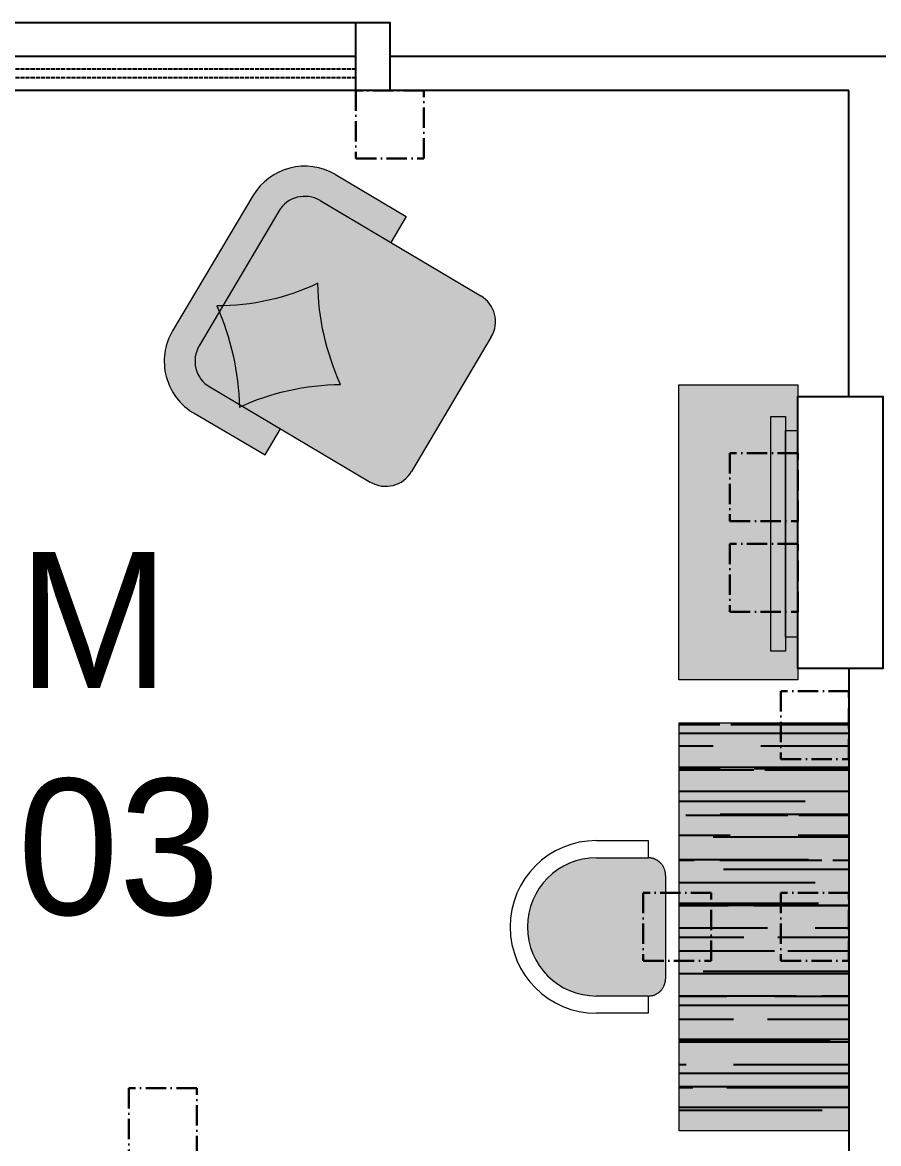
# Model space of a CAD drawing. Header units: millimetres. Extents: x -16811 to 32579, y 147992 to 176118.
# Drawn here: x -4558 to -2039, y 167179 to 170477 of the extents above; entities that cross this region are included whole.
import ezdxf

# ---------------------------------------------------------------- set-up
doc = ezdxf.new("R2010")
doc.units = ezdxf.units.MM
doc.header["$MEASUREMENT"] = 0
for name, pattern in [('ACAD_ISO02W100', [15, 12, -3]), ('ACAD_ISO10W100', [18, 12, -3, 0, -3]), ('HIDDEN2', [0.14, 0.1, -0.04])]:
    doc.linetypes.add(name, pattern=pattern)
doc.layers.get('0').update_dxf_attribs({"color": 6, "linetype": 'ACAD_ISO10W100', "lineweight": 30, "plot": 0})
doc.layers.add('0[12345]', color=6, linetype='ACAD_ISO10W100', lineweight=30, plot=False)
for name, color, linetype, lineweight in [('Column[12345]', 7, 'Continuous', 25), ('Furniture[12345]', 7, 'Continuous', 20), ('Room.Text[4]', 7, 'Continuous', 20)]:
    doc.layers.add(name, color=color, linetype=linetype, lineweight=lineweight)
for name, color, linetype in [('Glass[12345]', 132, 'ACAD_ISO02W100'), ('Hatching[12345]', 7, 'Continuous'), ('Wall[12345]', 7, 'Continuous'), ('Wall[2345]', 7, 'Continuous'), ('Window[12345]', 8, 'Continuous')]:
    doc.layers.add(name, color=color, linetype=linetype)
doc.styles.add('RoomInfo', font='stylu.ttf')

# ---------------------------------------------------------------- blocks, each defined once
blk = doc.blocks.new('cr')
for p, q in [((129073.7, 124124.4), (129073.7, 124175.2)), ((129073.7, 124175.2), (129226.1, 124175.2)), ((129073.7, 124124.4), (129226.1, 124124.4)), ((129073.7, 123667.2), (129073.7, 123718)), ((129226.1, 123718), (129073.7, 123718)), ((129226.1, 123667.2), (129073.7, 123667.2))]:
    blk.add_line(p, q)
at = {"color": 252, "linetype": 'HIDDEN2', "ltscale": 5}
blk.add_line((129022.9, 123768.8), (129022.9, 124073.6), dxfattribs=at)
for radius in [254, 203.2]:
    blk.add_arc((129226.1, 123921.2), radius, 270, 90)
for centre, start, end in [((129073.7, 124073.6), 90, 180), ((129073.7, 123768.8), 180, 270)]:
    blk.add_arc(centre, 50.8, start, end, dxfattribs=at)

msp = doc.modelspace()

# ---------------------------------------------------------------- hatches: boundary and pattern name
at = {"layer": 'Hatching[12345]'}
h = msp.add_hatch(color=254, dxfattribs=at)
h.set_gradient(color1=(249, 237, 210), color2=(246, 230, 192), rotation=180, one_color=1, tint=0.86, name='INVSPHERICAL')
h.paths.add_polyline_path([(-4052, 169328.2, -0.41452), (-4114.1, 169571.1, 0.000261), (-4114.2, 169570.9), (-3879.7, 169966.7, -0.414214), (-3636.9, 170028.9), (-3428.8, 169905.6), (-3474, 169829.4), (-3682.1, 169952.6, 0.414219), (-3803.5, 169921.6), (-3968.7, 169642.7, -0.006255), (-3986.1, 169642.5, -0.005783), (-3978.9, 169625.5), (-4037.9, 169525.8, 0.414214), (-4006.8, 169404.4), (-3919.5, 169352.7, -0.002396), (-3919.3, 169345.1, -0.002695), (-3912.1, 169348.3), (-3798.7, 169281.1), (-3843.9, 169204.9)])
h = msp.add_hatch(color=254, dxfattribs=at)
h.set_gradient(color1=(249, 237, 210), color2=(246, 230, 192), rotation=180, one_color=1, tint=0.86, name='INVSPHERICAL')
h.paths.add_polyline_path([(-3413, 169155.6, -0.413316), (-3534.1, 169124.4), (-3912.1, 169348.3, -0.103147), (-3621.9, 169411.8, -0.103741), (-3688.7, 169709.2, -0.10483), (-3968.7, 169642.7), (-3803.5, 169921.6, -0.414209), (-3682.1, 169952.6), (-3209.6, 169672.8, -0.412595), (-3178.3, 169551.8)])
h.paths.add_polyline_path([(-3919.5, 169352.7), (-4006.8, 169404.4, -0.414011), (-4038, 169525.7, -0.000047), (-4037.9, 169525.8, -0.00006), (-4037.9, 169525.8, -0.000066), (-4037.9, 169525.8), (-3978.9, 169625.5, -0.088386)])
h = msp.add_hatch(color=9, dxfattribs=at)
h.set_gradient(color1=(208, 197, 154), color2=(213, 203, 165), one_color=1, tint=0.74, name='SPHERICAL')
h.paths.add_polyline_path([(-3689.5, 169709, -0.055292), (-3856.8, 169656.2), (-3850.8, 169694.5, 0.045732), (-3710.2, 169731), (-3656.7, 169722.5, 0.095635), (-3590, 169454.8, 0.016586), (-3639.2, 169452.3, -0.090586)])
h.paths.add_polyline_path([(-3710.2, 169731, 0.017765), (-3657.7, 169752, 0.010134), (-3656.7, 169722.5)])
h.paths.add_polyline_path([(-3937.3, 169644.5, 0.015706), (-3954.9, 169684.4, 0.032885), (-3850.8, 169694.5), (-3856.8, 169656.2, -0.025567)])
h = msp.add_hatch(color=155, dxfattribs=at)
h.set_gradient(color1=(77, 116, 179), color2=(119, 149, 197), one_color=1, tint=0.62, name='SPHERICAL')
h.paths.add_polyline_path([(-3688.7, 169709.2, -0.111158), (-3986.1, 169642.4, -0.096635), (-3919.3, 169345, -0.105872), (-3621.9, 169411.8, -0.103741)])
h = msp.add_hatch(color=254, dxfattribs=at)
h.set_gradient(color1=(188, 218, 240), centered=1, one_color=1, tint=1, name='INVCURVED')
h.paths.add_polyline_path([(-2626.7, 168542.8), (-2276.7, 168542.8), (-2276.7, 168668), (-2312.9, 168668), (-2312.9, 168627.3), (-2355.9, 168627.3), (-2355.9, 169317.3), (-2312.9, 169317.3), (-2312.9, 169276.5), (-2276.7, 169276.5), (-2276.7, 169410.3), (-2626.7, 169410.3)])
at = {"layer": 'Hatching[12345]', "true_color": 0x93b6c2}
h = msp.add_hatch(color=253, dxfattribs=at)
h.set_gradient(color1=(244, 246, 245), tint=1, name='CYLINDER')
h.paths.add_polyline_path([(-2312.9, 168668), (-2312.9, 169276.5), (-2276.7, 169276.5), (-2276.7, 168668)])
h.paths.add_polyline_path([(-2355.9, 168627.3), (-2355.9, 169317.3), (-2312.9, 169317.3), (-2312.9, 168627.3)])
at = {"layer": 'Hatching[12345]'}
h = msp.add_hatch(color=29, dxfattribs=at)
h.set_gradient(color1=(87, 49, 41), color2=(101, 56, 47), one_color=1, tint=0.29)
h.paths.add_polyline_path([(-2626.7, 167216.1), (-2126.7, 167216.1), (-2126.7, 168416.1), (-2626.7, 168416.1)])
at = {"layer": 'Hatching[12345]', "true_color": 0x946247}
h = msp.add_hatch(dxfattribs=at)
h.set_pattern_fill('AR-RROOF', color=25, scale=100, style=0)
h.set_pattern_definition([(0, (-58655.84, 38685.91), (220, 100), [1500, -200, 500, -100]), (0, (-58522.84, 38735.91), (-100, 133), [300, -33, 600, -75]), (0, (-58605.84, 38770.91), (520, 67), [800, -140, 400, -100])])
h.paths.add_polyline_path([(-2126.7, 168416.1), (-2626.7, 168416.1), (-2626.7, 167216.1), (-2126.7, 167216.1)])
at = {"layer": 'Hatching[12345]'}
h = msp.add_hatch(color=254, dxfattribs=at)
h.set_gradient(color1=(249, 237, 210), color2=(245, 227, 183), rotation=180, one_color=1, tint=0.84, name='INVSPHERICAL')
h.paths.add_polyline_path([(-2867.9, 168019.6), (-2715.5, 168019.6, -0.414214), (-2664.7, 167968.8), (-2664.7, 167664, -0.414214), (-2715.5, 167613.2), (-2867.9, 167613.2, -1)])

# ---------------------------------------------------------------- linework, layer by layer
at = {"layer": '0[12345]', "ltscale": 5}
for points in [[(-3376.7, 170076.6), (-3376.7, 170276.6), (-3576.7, 170276.6), (-3576.7, 170076.6)], [(-2476.7, 169010), (-2276.7, 169010), (-2276.7, 169210), (-2476.7, 169210)], [(-2476.7, 168743.1), (-2276.7, 168743.1), (-2276.7, 168943.1), (-2476.7, 168943.1)], [(-2126.7, 168309.6), (-2126.7, 168509.6), (-2326.7, 168509.6), (-2326.7, 168309.6)], [(-2531.4, 167716.1), (-2531.4, 167916.1), (-2731.4, 167916.1), (-2731.4, 167716.1)], [(-2126.7, 167716.1), (-2126.7, 167916.1), (-2326.7, 167916.1), (-2326.7, 167716.1)], [(-4045, 167141.6), (-4045, 167341.6), (-4245, 167341.6), (-4245, 167141.6)]]:
    msp.add_lwpolyline(points, close=True, dxfattribs=at)
at = {"layer": 'Column[12345]'}
msp.add_lwpolyline([(-2276.7, 169376.6), (-2026.7, 169376.6), (-2026.7, 168576.6), (-2276.7, 168576.6)], close=True, dxfattribs=at)
at = {"layer": 'Furniture[12345]'}
for p, q in [((-3636.9, 170028.9), (-3428.8, 169905.6)), ((-3879.7, 169966.7), (-4116.5, 169569.2)), ((-3803.5, 169921.6), (-4037.9, 169525.8)), ((-3428.8, 169905.6), (-3474, 169829.4)), ((-4052.8, 169326.8), (-3843.9, 169204.9)), ((-3843.9, 169204.9), (-3798.7, 169281.1)), ((-2626.7, 168416.1), (-2626.7, 167216.1)), ((-2126.7, 167216.1), (-2626.7, 167216.1))]:
    msp.add_line(p, q, dxfattribs=at)
at = {"layer": 'Furniture[12345]', "color": 7}
msp.add_line((-2626.7, 168416.1), (-2126.7, 168416.1), dxfattribs=at)
at = {"layer": 'Furniture[12345]'}
for points in [[(-3682.1, 169952.6), (-3209.6, 169672.8)], [(-3178.5, 169551.4), (-3413, 169155.6)], [(-4006.8, 169404.4), (-3534.6, 169124.7)]]:
    msp.add_lwpolyline(points, dxfattribs=at)
at = {"layer": 'Furniture[12345]', "color": 250}
msp.add_lwpolyline([(-3986.1, 169642.5, -0.096635), (-3919.3, 169345.1, 0.055619), (-3919.3, 169345.1, -0.105872), (-3621.9, 169411.8, -0.103741), (-3688.7, 169709.2, -0.111158), (-3986.1, 169642.5, -45.055396)], format="xyb", dxfattribs=at)
at = {"layer": 'Furniture[12345]', "color": 132}
msp.add_lwpolyline([(-2276.7, 168542.8), (-2626.7, 168542.8), (-2626.7, 169410.3), (-2276.7, 169410.3)], close=True, dxfattribs=at)
at = {"layer": 'Furniture[12345]'}
for points in [[(-2355.9, 168627.3), (-2355.9, 169317.3), (-2312.9, 169317.3), (-2312.9, 168627.3)], [(-2312.9, 168668), (-2312.9, 169276.5), (-2276.7, 169276.5), (-2276.7, 168668)]]:
    msp.add_lwpolyline(points, close=True, dxfattribs=at)
for centre, radius, start, end in [((-3727.3, 169876.4), 177.2, 59.3601, 149.3601), ((-3727.3, 169876.4), 88.6, 59.3601, 149.3601), ((-3254.8, 169596.5), 88.6, 329.3601, 59.3601), ((-3963.5, 169479.9), 177.2, 149.7334, 239.7334), ((-3961.7, 169480.6), 88.6, 149.3601, 239.3601), ((-3489.2, 169200.8), 88.6, 239.3601, 329.3601)]:
    msp.add_arc(centre, radius, start, end, dxfattribs=at)
at = {"layer": 'Glass[12345]'}
for p, q in [((-3576.7, 170339.6), (-5576.7, 170339.6)), ((-3576.7, 170313.6), (-5576.7, 170313.6))]:
    msp.add_line(p, q, dxfattribs=at)
at = {"layer": 'Wall[12345]'}
for p, q in [((-1876.7, 170376.6), (-3476.7, 170376.6)), ((-2126.7, 170276.6), (-3476.7, 170276.6)), ((-2126.7, 169376.6), (-2126.7, 170276.6)), ((-2126.7, 168576.6), (-2126.7, 166616.6)), ((-2126.7, 168576.6), (-2126.7, 166616.6))]:
    msp.add_line(p, q, dxfattribs=at)
msp.add_lwpolyline([(-3576.7, 170476.6), (-3476.7, 170476.6), (-3476.7, 170276.6), (-3576.7, 170276.6)], close=True, dxfattribs=at)
at = {"layer": 'Wall[2345]'}
msp.add_line((-1301.5, 170376.6), (-3476.7, 170376.6), dxfattribs=at)
msp.add_line((-1301.5, 170376.6), (-3476.7, 170376.6), dxfattribs=at)
at = {"layer": 'Window[12345]'}
for p, q in [((-5576.7, 170476.6), (-3576.7, 170476.6)), ((-3576.7, 170376.6), (-5576.7, 170376.6)), ((-3576.7, 170276.6), (-5576.7, 170276.6))]:
    msp.add_line(p, q, dxfattribs=at)

# ---------------------------------------------------------------- block references
at = {"layer": 'Furniture[12345]', "color": 7, "rotation": 180}
msp.add_blockref('cr', (126357, 291737.3), dxfattribs=at)

# ---------------------------------------------------------------- next in the draw order: texts
at = {"layer": 'Room.Text[4]', "insert": (-3977, 168918.7), "char_height": 400, "width": 1966.667, "attachment_point": 3, "style": 'RoomInfo', "bg_fill": 2}
msp.add_mtext('{\\C1;ROOM  403}', dxfattribs=at)

doc.saveas('drawing.dxf')
